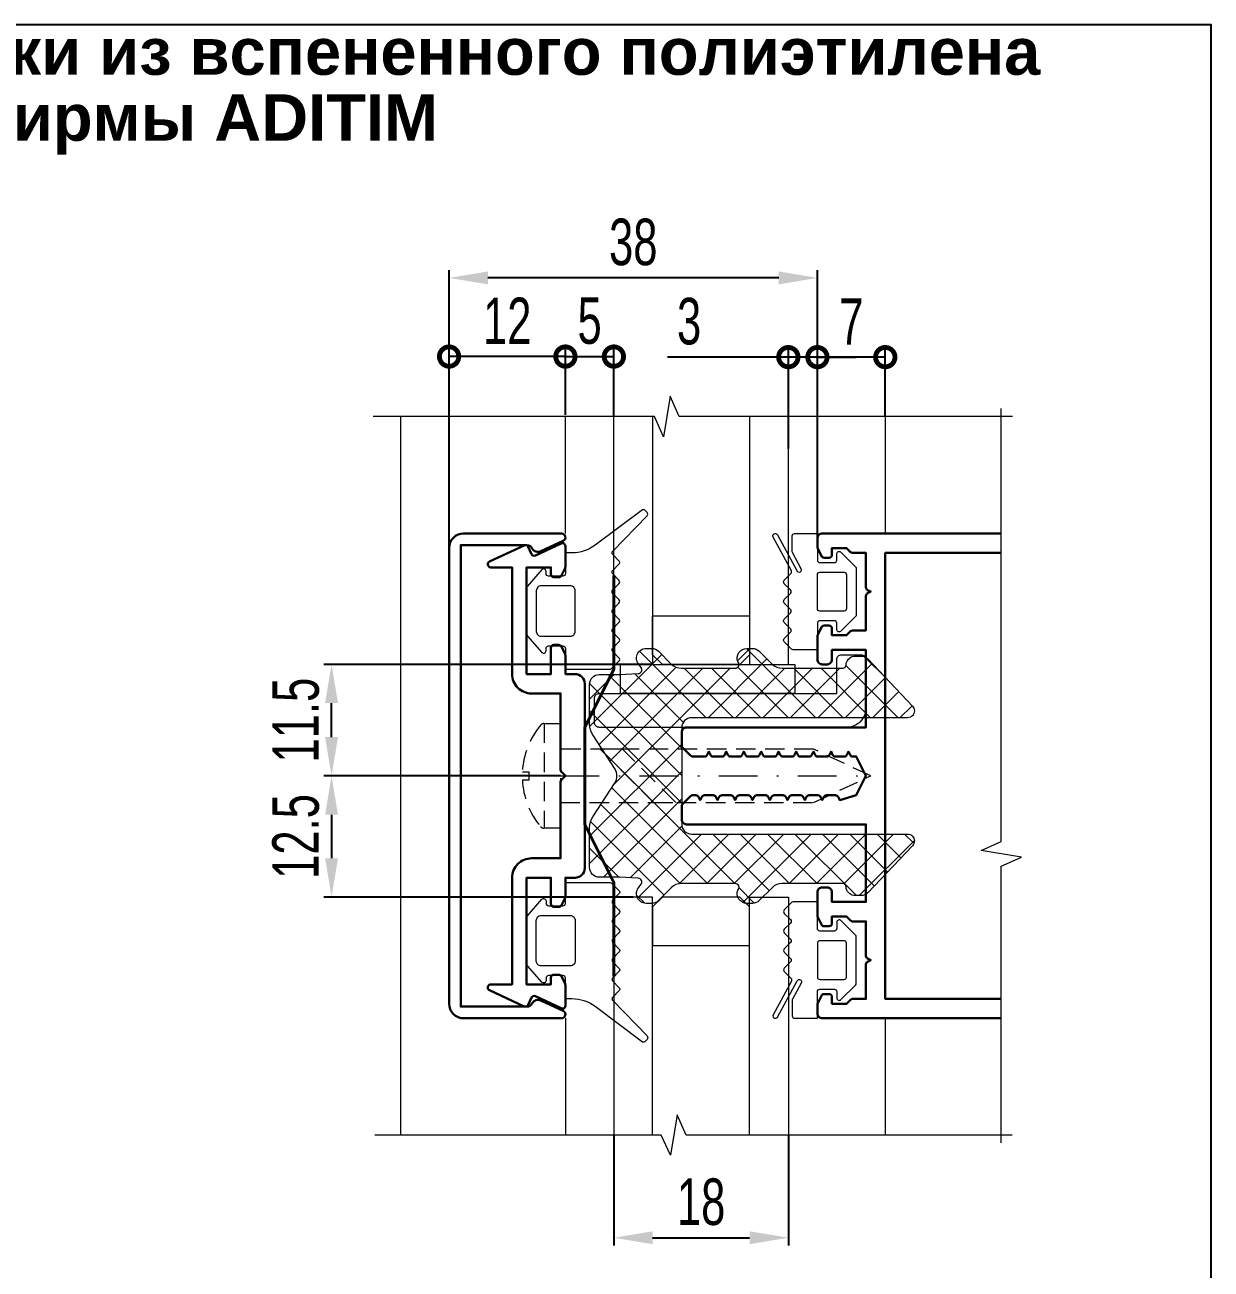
# Model space of a CAD drawing. Extents: x -37 to 8820, y -336 to 478.
# Drawn here: x 4103.5 to 4180, y 206.8 to 287 of the extents above; entities that cross this region are included whole.
import ezdxf

# ---------------------------------------------------------------- set-up
doc = ezdxf.new("R2010")
doc.units = 0
doc.header["$LTSCALE"] = 5
doc.linetypes.add('DASHDOT', pattern=[1, 0.5, -0.25, 0, -0.25])
doc.linetypes.add('HIDDEN', pattern=[0.375, 0.25, -0.125])
doc.layers.get('0').update_dxf_attribs({"linetype": 'CONTINUOUS', "lineweight": 30})
doc.layers.get('DEFPOINTS').update_dxf_attribs({"linetype": 'CONTINUOUS'})
for name, color, linetype, lineweight in [('1', 6, 'DASHDOT', 13), ('2', 3, 'HIDDEN', 13), ('Dimentions', 5, 'CONTINUOUS', 15), ('Glass', 5, 'CONTINUOUS', 20), ('Ал подклад', 7, 'CONTINUOUS', 20), ('Герлен', 7, 'CONTINUOUS', 60), ('Зигзаг', 1, 'CONTINUOUS', 15), ('Конструкции', 252, 'CONTINUOUS', 20), ('Подкладки', 1, 'CONTINUOUS', 20), ('Текстовый', 7, 'CONTINUOUS', 9), ('Уплотнители', 1, 'CONTINUOUS', 20), ('Штриховка', 1, 'CONTINUOUS', 5)]:
    doc.layers.add(name, color=color, linetype=linetype, lineweight=lineweight)
doc.layers.add('Скрытые', color=14, linetype='CONTINUOUS', plot=False)
doc.styles.add('3', font='RUSS.SHX', dxfattribs={"width": 0.7, "height": 3})
doc.styles.add('Каталожный', font='arial.ttf', dxfattribs={"height": 2.5})
doc.dimstyles.new('MX1_6', dxfattribs={"dimtxt": 3, "dimasz": 2.5, "dimexe": 0.5, "dimexo": 0, "dimgap": 0.8, "dimtad": 1, "dimlfac": 1.6, "dimdsep": 46, "dimtxsty": '3', "dimcen": 0, "dimclrd": 256, "dimclre": 256, "dimclrt": 256, "dimaunit": 1, "dimadec": 0, "dimazin": 0, "dimtfac": 1, "dimtmove": 0, "dimatfit": 1, "dimfxl": 1, "dimtvp": 1, "dimtolj": 1, "dimtzin": 0, "dimarcsym": 0})

# ---------------------------------------------------------------- blocks, each defined once
blk = doc.blocks.new('_DotSmall')
at = {"color": 0, "linetype": 'ByBlock', "const_width": 0.5}
blk.add_lwpolyline([(-0.0625, 0, 1), (0.0625, 0, 1)], format="xyb", close=True, dxfattribs=at)
blk = doc.blocks.new('*D325')
at = {"layer": 'DEFPOINTS', "color": 0, "linetype": 'Continuous', "transparency": 16777216}
for p in [(4130.867, 265.621), (4138.367, 261.863), (4130.867, 250.697)]:
    blk.add_point(p, dxfattribs=at)
at = {"layer": 'Dimentions', "linetype": 'Continuous', "lineweight": -2, "transparency": 16777216}
for p, q in [((4130.867, 250.697), (4130.867, 266.121)), ((4138.367, 265.621), (4130.867, 265.621)), ((4138.367, 261.863), (4138.367, 266.121))]:
    blk.add_line(p, q, dxfattribs=at)
at = {"layer": 'Dimentions', "linetype": 'Continuous', "lineweight": -2, "transparency": 16777216, "xscale": 2.5, "yscale": 2.5, "zscale": 2.5, "rotation": 180}
blk.add_blockref('_DotSmall', (4130.867, 265.621), dxfattribs=at)
at = {"layer": 'Dimentions', "linetype": 'Continuous', "lineweight": -2, "transparency": 16777216, "xscale": 2.5, "yscale": 2.5, "zscale": 2.5}
blk.add_blockref('_DotSmall', (4138.367, 265.621), dxfattribs=at)
at = {"layer": 'Dimentions', "linetype": 'Continuous', "transparency": 16777216, "insert": (4134.617, 267.921), "char_height": 3, "attachment_point": 5, "style": '3'}
blk.add_mtext('\\A1;12', dxfattribs=at)
blk = doc.blocks.new('*D326')
at = {"layer": 'DEFPOINTS', "color": 0, "linetype": 'Continuous', "transparency": 16777216}
for p in [(4154.617, 265.584), (4152.742, 259.698), (4154.617, 253.905)]:
    blk.add_point(p, dxfattribs=at)
at = {"layer": 'Dimentions', "linetype": 'Continuous', "lineweight": -2, "transparency": 16777216}
for p, q in [((4152.742, 265.584), (4144.942, 265.584)), ((4152.742, 259.698), (4152.742, 266.084)), ((4154.617, 265.584), (4152.742, 265.584)), ((4154.617, 253.905), (4154.617, 266.084)), ((4154.617, 265.584), (4157.117, 265.584))]:
    blk.add_line(p, q, dxfattribs=at)
at = {"layer": 'Dimentions', "linetype": 'Continuous', "lineweight": -2, "transparency": 16777216, "xscale": 2.5, "yscale": 2.5, "zscale": 2.5}
blk.add_blockref('_DotSmall', (4152.742, 265.584), dxfattribs=at)
at = {"layer": 'Dimentions', "linetype": 'Continuous', "lineweight": -2, "transparency": 16777216, "xscale": 2.5, "yscale": 2.5, "zscale": 2.5, "rotation": 180}
blk.add_blockref('_DotSmall', (4154.617, 265.584), dxfattribs=at)
at = {"layer": 'Dimentions', "linetype": 'Continuous', "transparency": 16777216, "insert": (4146.342, 267.884), "char_height": 3, "attachment_point": 5, "style": '3'}
blk.add_mtext('\\A1;3', dxfattribs=at)
blk = doc.blocks.new('*D401')
at = {"layer": 'DEFPOINTS', "color": 0, "linetype": 'Continuous', "transparency": 16777216}
for p in [(4130.867, 270.69), (4130.867, 263.366), (4154.617, 253.905)]:
    blk.add_point(p, dxfattribs=at)
at = {"layer": 'Dimentions', "linetype": 'Continuous', "lineweight": -2, "transparency": 16777216}
for p, q in [((4130.867, 263.366), (4130.867, 271.19)), ((4154.617, 253.905), (4154.617, 271.19)), ((4152.117, 270.69), (4133.367, 270.69))]:
    blk.add_line(p, q, dxfattribs=at)
at = {"layer": 'Dimentions', "linetype": 'Continuous', "transparency": 16777216}
for points in [[(4133.367, 271.107), (4133.367, 270.274), (4130.867, 270.69)], [(4152.117, 271.107), (4152.117, 270.274), (4154.617, 270.69)]]:
    blk.add_solid(points, dxfattribs=at)
at = {"layer": 'Dimentions', "linetype": 'Continuous', "transparency": 16777216, "insert": (4142.742, 272.99), "char_height": 3, "attachment_point": 5, "style": '3'}
blk.add_mtext('\\A1;38', dxfattribs=at)
blk = doc.blocks.new('*D402')
at = {"layer": 'DEFPOINTS', "color": 0, "linetype": 'Continuous', "transparency": 16777216}
for p in [(4141.492, 215.437), (4152.742, 215.437), (4152.742, 208.823)]:
    blk.add_point(p, dxfattribs=at)
at = {"layer": 'Dimentions', "linetype": 'Continuous', "lineweight": -2, "transparency": 16777216}
for p, q in [((4141.492, 215.437), (4141.492, 208.323)), ((4152.742, 215.437), (4152.742, 208.323)), ((4143.992, 208.823), (4150.242, 208.823))]:
    blk.add_line(p, q, dxfattribs=at)
at = {"layer": 'Dimentions', "linetype": 'Continuous', "transparency": 16777216}
for points in [[(4143.992, 209.24), (4143.992, 208.406), (4141.492, 208.823)], [(4150.242, 209.24), (4150.242, 208.406), (4152.742, 208.823)]]:
    blk.add_solid(points, dxfattribs=at)
at = {"layer": 'Dimentions', "linetype": 'Continuous', "transparency": 16777216, "insert": (4147.117, 211.123), "char_height": 3, "attachment_point": 5, "style": '3'}
blk.add_mtext('\\A1;18', dxfattribs=at)
blk = doc.blocks.new('*D403')
at = {"layer": 'DEFPOINTS', "color": 0, "linetype": 'Continuous', "transparency": 16777216}
for p in [(4141.492, 265.621), (4138.367, 261.863), (4141.492, 261.747)]:
    blk.add_point(p, dxfattribs=at)
at = {"layer": 'Dimentions', "linetype": 'Continuous', "lineweight": -2, "transparency": 16777216}
for p, q in [((4138.367, 261.863), (4138.367, 266.121)), ((4138.367, 265.621), (4141.492, 265.621)), ((4141.492, 261.747), (4141.492, 266.121))]:
    blk.add_line(p, q, dxfattribs=at)
at = {"layer": 'Dimentions', "linetype": 'Continuous', "lineweight": -2, "transparency": 16777216, "xscale": 2.5, "yscale": 2.5, "zscale": 2.5, "rotation": 180}
blk.add_blockref('_DotSmall', (4138.367, 265.621), dxfattribs=at)
at = {"layer": 'Dimentions', "linetype": 'Continuous', "lineweight": -2, "transparency": 16777216, "xscale": 2.5, "yscale": 2.5, "zscale": 2.5}
blk.add_blockref('_DotSmall', (4141.492, 265.621), dxfattribs=at)
at = {"layer": 'Dimentions', "linetype": 'Continuous', "transparency": 16777216, "insert": (4139.929, 267.921), "char_height": 3, "attachment_point": 5, "style": '3'}
blk.add_mtext('\\A1;5', dxfattribs=at)
blk = doc.blocks.new('*D405')
at = {"layer": 'DEFPOINTS', "color": 0, "transparency": 16777216}
for p in [(4123.289, 245.78), (4143.992, 245.78), (4138.054, 238.592)]:
    blk.add_point(p, dxfattribs=at)
at = {"layer": 'Dimentions', "lineweight": -2, "transparency": 16777216}
for p, q in [((4143.992, 245.78), (4122.789, 245.78)), ((4123.289, 241.092), (4123.289, 243.28)), ((4138.054, 238.592), (4122.789, 238.592))]:
    blk.add_line(p, q, dxfattribs=at)
at = {"layer": 'Dimentions', "transparency": 16777216}
for points in [[(4122.872, 243.28), (4123.706, 243.28), (4123.289, 245.78)], [(4122.872, 241.092), (4123.706, 241.092), (4123.289, 238.592)]]:
    blk.add_solid(points, dxfattribs=at)
at = {"layer": 'Dimentions', "transparency": 16777216, "insert": (4120.989, 242.186), "char_height": 3, "attachment_point": 5, "rotation": 90, "style": '3'}
blk.add_mtext('\\A1;11.5', dxfattribs=at)
blk = doc.blocks.new('*D406')
at = {"layer": 'DEFPOINTS', "color": 0, "transparency": 16777216}
for p in [(4130.025, 238.592), (4123.289, 230.78), (4142.742, 230.78)]:
    blk.add_point(p, dxfattribs=at)
at = {"layer": 'Dimentions', "lineweight": -2, "transparency": 16777216}
for p, q in [((4130.025, 238.592), (4122.789, 238.592)), ((4123.289, 236.092), (4123.289, 233.28)), ((4142.742, 230.78), (4122.789, 230.78))]:
    blk.add_line(p, q, dxfattribs=at)
at = {"layer": 'Dimentions', "transparency": 16777216}
for points in [[(4122.872, 236.092), (4123.706, 236.092), (4123.289, 238.592)], [(4122.872, 233.28), (4123.706, 233.28), (4123.289, 230.78)]]:
    blk.add_solid(points, dxfattribs=at)
at = {"layer": 'Dimentions', "transparency": 16777216, "insert": (4120.989, 234.686), "char_height": 3, "attachment_point": 5, "rotation": 90, "style": '3'}
blk.add_mtext('\\A1;12.5', dxfattribs=at)
blk = doc.blocks.new('*D297')
at = {"layer": 'DEFPOINTS', "color": 0, "linetype": 'Continuous', "transparency": 16777216}
for p in [(4154.617, 265.584), (4154.617, 261.893), (4158.992, 261.747)]:
    blk.add_point(p, dxfattribs=at)
at = {"layer": 'Dimentions', "linetype": 'Continuous', "lineweight": -2, "transparency": 16777216}
for p, q in [((4154.617, 261.893), (4154.617, 266.084)), ((4158.992, 265.584), (4154.617, 265.584)), ((4158.992, 261.747), (4158.992, 266.084))]:
    blk.add_line(p, q, dxfattribs=at)
at = {"layer": 'Dimentions', "linetype": 'Continuous', "lineweight": -2, "transparency": 16777216, "xscale": 2.5, "yscale": 2.5, "zscale": 2.5, "rotation": 180}
blk.add_blockref('_DotSmall', (4154.617, 265.584), dxfattribs=at)
at = {"layer": 'Dimentions', "linetype": 'Continuous', "lineweight": -2, "transparency": 16777216, "xscale": 2.5, "yscale": 2.5, "zscale": 2.5}
blk.add_blockref('_DotSmall', (4158.992, 265.584), dxfattribs=at)
at = {"layer": 'Dimentions', "linetype": 'Continuous', "transparency": 16777216, "insert": (4156.804, 267.884), "char_height": 3, "attachment_point": 5, "style": '3'}
blk.add_mtext('\\A1;7', dxfattribs=at)

msp = doc.modelspace()

# ---------------------------------------------------------------- hatches: boundary and pattern name
at = {"layer": 'Штриховка', "lineweight": 5}
h = msp.add_hatch(dxfattribs=at)
h.set_pattern_fill('NET', color=256, scale=10, angle=-45, style=0)
h.set_pattern_definition([(315, (6503.9339, 4534.4152), (0.88388348, 0.88388348), []), (45, (6503.9339, 4534.4152), (-0.88388348, 0.88388348), [])])
edge = h.paths.add_edge_path()
edge.add_arc((4160.4292, 234.3982), 0.4375, -45, 0, ccw=False)
edge.add_line((4160.7385, 234.0889), (4157.8622, 231.0563))
edge.add_arc((4157.4203, 231.4983), 0.625, 270, 315, ccw=False)
edge.add_line((4157.4203, 230.8733), (4157.0667, 230.8733))
edge.add_arc((4157.0637, 231.4893), 0.6161, 194.690939, 270.28096, ccw=False)
edge.add_arc((4156.2282, 231.4045), 0.25, 343.39845, 450)
edge.add_line((4156.2282, 231.6545), (4152.3524, 231.6545))
edge.add_arc((4152.3524, 230.717), 0.9375, 90, 135)
edge.add_line((4151.6895, 231.3799), (4150.8659, 230.5563))
edge.add_arc((4150.424, 230.9983), 0.625, 270, 315, ccw=False)
edge.add_line((4150.424, 230.3733), (4150.0704, 230.3733))
edge.add_arc((4150.0704, 230.9983), 0.625, 158.459594, 270, ccw=False)
edge.add_arc((4149.3123, 231.4045), 0.25, 315, 450)
edge.add_line((4149.3123, 231.6545), (4145.8561, 231.6545))
edge.add_arc((4145.8561, 230.717), 0.9375, 90, 135)
edge.add_line((4145.1932, 231.3799), (4144.3696, 230.5563))
edge.add_arc((4143.9276, 230.9983), 0.625, 270, 315, ccw=False)
edge.add_line((4143.9276, 230.3733), (4143.5741, 230.3733))
edge.add_arc((4143.5741, 230.9983), 0.625, 135, 270, ccw=False)
edge.add_line((4143.1322, 231.4402), (4143.2482, 231.6042))
edge.add_arc((4143.0441, 231.7486), 0.25, 324.716356, 447.011206)
edge.add_line((4143.0571, 231.9983), (4141.8599, 232.0608))
edge.add_line((4141.8599, 232.0608), (4140.5542, 232.0608))
edge.add_arc((4140.5542, 232.6858), 0.625, 180, 270, ccw=False)
edge.add_line((4139.9292, 232.6858), (4139.9292, 232.842))
edge.add_line((4139.9292, 232.842), (4139.9292, 235.2656))
edge.add_arc((4141.1792, 235.2656), 1.25, 146.745633, 180, ccw=False)
edge.add_line((4140.1339, 235.9511), (4141.5794, 238.1556))
edge.add_arc((4140.7238, 238.592), 0.9605, 332.973316, 387.026684)
edge.add_line((4141.5794, 239.0285), (4140.1339, 241.233))
edge.add_arc((4141.1792, 241.9184), 1.25, 180, 213.254367, ccw=False)
edge.add_line((4139.9292, 241.9184), (4139.9292, 244.342))
edge.add_line((4139.9292, 244.342), (4139.9292, 244.4983))
edge.add_arc((4140.5542, 244.4983), 0.625, 90, 180, ccw=False)
edge.add_line((4140.5542, 245.1233), (4141.8599, 245.1233))
edge.add_line((4141.8599, 245.1233), (4143.0571, 245.1858))
edge.add_arc((4143.0441, 245.4354), 0.25, 272.988794, 395.283644)
edge.add_line((4143.2482, 245.5799), (4143.1322, 245.7438))
edge.add_arc((4143.5741, 246.1858), 0.625, 90, 225, ccw=False)
edge.add_line((4143.5741, 246.8108), (4143.9276, 246.8108))
edge.add_arc((4143.9276, 246.1858), 0.625, 45, 90, ccw=False)
edge.add_line((4144.3696, 246.6277), (4145.1932, 245.8041))
edge.add_arc((4145.8561, 246.467), 0.9375, 225, 270)
edge.add_line((4145.8561, 245.5295), (4149.3123, 245.5295))
edge.add_arc((4149.3123, 245.7795), 0.25, 270, 405)
edge.add_arc((4150.0704, 246.1858), 0.625, 90, 201.540406, ccw=False)
edge.add_line((4150.0704, 246.8108), (4150.424, 246.8108))
edge.add_arc((4150.424, 246.1858), 0.625, 45, 90, ccw=False)
edge.add_line((4150.8659, 246.6277), (4151.6895, 245.8041))
edge.add_arc((4152.3524, 246.467), 0.9375, 225, 270)
edge.add_line((4152.3524, 245.5295), (4156.2282, 245.5295))
edge.add_arc((4156.2282, 245.7795), 0.25, 270, 376.60155)
edge.add_arc((4157.0637, 245.6947), 0.6161, 89.71904, 165.309061, ccw=False)
edge.add_line((4157.0667, 246.3108), (4157.4203, 246.3108))
edge.add_arc((4157.4203, 245.6858), 0.625, 45, 90, ccw=False)
edge.add_line((4157.8622, 246.1277), (4160.7385, 243.0952))
edge.add_arc((4160.4292, 242.7858), 0.4375, 0, 45, ccw=False)
edge.add_line((4160.8667, 242.7858), (4160.8667, 242.7795))
edge.add_arc((4160.4292, 242.7795), 0.4375, -90, 0, ccw=False)
edge.add_line((4160.4292, 242.342), (4146.4917, 242.342))
edge.add_arc((4146.4917, 241.717), 0.625, 90, 180)
edge.add_line((4145.8667, 241.717), (4145.8667, 238.592))
edge.add_line((4145.8667, 238.592), (4145.8667, 235.467))
edge.add_arc((4146.4917, 235.467), 0.625, 180, 270)
edge.add_line((4146.4917, 234.842), (4160.4292, 234.842))
edge.add_arc((4160.4292, 234.4045), 0.4375, 0, 90, ccw=False)

# ---------------------------------------------------------------- linework, layer by layer
for points in [[(4130.8667, 223.9045), (4130.8667, 253.2795, -0.4142136), (4131.8042, 254.217), (4138.1167, 254.217, -0.8025849), (4138.2223, 253.7405), (4136.7857, 253.0705, -0.4015594), (4136.2126, 253.2651, 0.2797393), (4135.88, 253.467), (4131.6167, 253.467), (4131.6167, 223.717), (4135.88, 223.717, 0.2797393), (4136.2126, 223.919, -0.4015594), (4136.7857, 224.1135), (4138.2223, 223.4436, -0.8025849), (4138.1167, 222.967), (4131.8042, 222.967, -0.4142136)], [(4135.7127, 253.4495, -0.4142136), (4135.9619, 253.3588), (4136.1819, 252.887, 0.4142136), (4136.4311, 252.7963), (4138.0999, 253.5745, -0.5486188), (4138.3667, 253.4045), (4138.3667, 252.0738, -0.1164338), (4138.3469, 251.9899), (4138.106, 251.5082, -0.284079), (4137.9383, 251.4045), (4137.6167, 251.4045, -0.4142136), (4137.4292, 251.592), (4137.4292, 252.0295), (4135.8667, 252.0295), (4135.8667, 245.1545), (4137.4292, 245.1545), (4137.4292, 246.842, -0.4142136), (4137.6167, 247.0295), (4137.9383, 247.0295, -0.284079), (4138.106, 246.9259), (4138.3469, 246.4441, -0.1164338), (4138.3667, 246.3603), (4138.3667, 245.1545), (4138.9917, 245.1545, -0.4142136), (4139.6167, 244.5295), (4139.6167, 232.6545, -0.4142136), (4138.9917, 232.0295), (4138.3667, 232.0295), (4138.3667, 230.8238, -0.1164338), (4138.3469, 230.7399), (4138.106, 230.2582, -0.284079), (4137.9383, 230.1545), (4137.6167, 230.1545, -0.4142136), (4137.4292, 230.342), (4137.4292, 232.0295), (4135.8667, 232.0295), (4135.8667, 225.1545), (4137.4292, 225.1545), (4137.4292, 225.592, -0.4142136), (4137.6167, 225.7795), (4137.9383, 225.7795, -0.284079), (4138.106, 225.6759), (4138.3469, 225.1941, -0.1164338), (4138.3667, 225.1103), (4138.3667, 223.7795, -0.5486188), (4138.0999, 223.6096), (4136.4311, 224.3878, 0.4142136), (4136.1819, 224.2971), (4135.9619, 223.8253, -0.4142136), (4135.7127, 223.7346), (4133.4749, 224.7781, -0.2914734), (4133.3667, 224.948), (4133.3667, 224.967, -0.4142136), (4133.5542, 225.1545), (4134.9292, 225.1545), (4134.9292, 232.0295, -0.4142136), (4136.1792, 233.2795), (4138.0542, 233.2795), (4138.0542, 238.2019, -0.1989124), (4138.1091, 238.3344), (4138.3667, 238.592), (4138.1091, 238.8496, -0.1989124), (4138.0542, 238.9822), (4138.0542, 243.9045), (4136.1792, 243.9045, -0.4142136), (4134.9292, 245.1545), (4134.9292, 252.0295), (4133.5542, 252.0295, -0.4142136), (4133.3667, 252.217), (4133.3667, 252.236, -0.2914734), (4133.4749, 252.406)]]:
    msp.add_lwpolyline(points, format="xyb", close=True)
msp.add_lwpolyline([(4166.4653, 222.967), (4154.9292, 222.967, -0.4142136), (4154.6167, 223.2795), (4154.6167, 223.8603, -0.1164338), (4154.6365, 223.9441), (4154.8773, 224.4259, -0.284079), (4155.0451, 224.5295), (4155.3667, 224.5295, -0.4142136), (4155.5542, 224.342), (4155.5542, 223.9045), (4156.4917, 223.9045), (4156.7493, 224.1621, -0.1989124), (4156.8818, 224.217), (4157.7417, 224.217), (4157.7417, 226.4449, -0.284079), (4157.8453, 226.6126), (4158.0542, 226.717), (4157.8453, 226.8215, -0.284079), (4157.7417, 226.9892), (4157.7417, 229.217), (4156.8818, 229.217, -0.1989124), (4156.7493, 229.2719), (4156.4917, 229.5295), (4155.5542, 229.5295), (4155.5542, 229.092, -0.4142136), (4155.3667, 228.9045), (4155.0451, 228.9045, -0.284079), (4154.8773, 229.0082), (4154.6365, 229.4899, -0.1164338), (4154.6167, 229.5738), (4154.6167, 231.092, -0.4142136), (4154.9292, 231.4045), (4155.2417, 231.4045, -0.4142136), (4155.5542, 231.092), (4155.5542, 230.467), (4157.7417, 230.467), (4157.7417, 235.467), (4146.1792, 235.467, -0.4142136), (4145.8667, 235.7795), (4145.8667, 236.6394, -0.1989124), (4145.9216, 236.7719), (4146.4368, 237.2871, -0.1989124), (4146.5693, 237.342), (4146.782, 237.342, -0.284079), (4146.9497, 237.2384), (4147.0542, 237.0295), (4147.1586, 237.2384, -0.284079), (4147.3263, 237.342), (4147.907, 237.342, -0.284079), (4148.0747, 237.2384), (4148.1792, 237.0295), (4148.2836, 237.2384, -0.284079), (4148.4513, 237.342), (4149.032, 237.342, -0.284079), (4149.1997, 237.2384), (4149.3042, 237.0295), (4149.4086, 237.2384, -0.284079), (4149.5763, 237.342), (4150.157, 237.342, -0.284079), (4150.3247, 237.2384), (4150.4292, 237.0295), (4150.5336, 237.2384, -0.284079), (4150.7013, 237.342), (4151.282, 237.342, -0.284079), (4151.4497, 237.2384), (4151.5542, 237.0295), (4151.6586, 237.2384, -0.284079), (4151.8263, 237.342), (4152.407, 237.342, -0.284079), (4152.5747, 237.2384), (4152.6792, 237.0295), (4152.7836, 237.2384, -0.284079), (4152.9513, 237.342), (4153.532, 237.342, -0.284079), (4153.6997, 237.2384), (4153.8042, 237.0295), (4153.9086, 237.2384, -0.284079), (4154.0763, 237.342), (4154.657, 237.342, -0.284079), (4154.8247, 237.2384), (4154.9292, 237.0295), (4155.0336, 237.2384, -0.284079), (4155.2013, 237.342), (4155.782, 237.342, -0.284079), (4155.9497, 237.2384), (4156.0542, 237.0295), (4157.1167, 237.342), (4157.7417, 238.592), (4157.1167, 239.842), (4156.8888, 239.842, -0.284079), (4156.7211, 239.9457), (4156.6167, 240.1545), (4156.5122, 239.9457, -0.284079), (4156.3445, 239.842), (4155.7638, 239.842, -0.284079), (4155.5961, 239.9457), (4155.4917, 240.1545), (4155.3872, 239.9457, -0.284079), (4155.2195, 239.842), (4154.6388, 239.842, -0.284079), (4154.4711, 239.9457), (4154.3667, 240.1545), (4154.2622, 239.9457, -0.284079), (4154.0945, 239.842), (4153.5138, 239.842, -0.284079), (4153.3461, 239.9457), (4153.2417, 240.1545), (4153.1372, 239.9457, -0.284079), (4152.9695, 239.842), (4152.3888, 239.842, -0.284079), (4152.2211, 239.9457), (4152.1167, 240.1545), (4152.0122, 239.9457, -0.284079), (4151.8445, 239.842), (4151.2638, 239.842, -0.284079), (4151.0961, 239.9457), (4150.9917, 240.1545), (4150.8872, 239.9457, -0.284079), (4150.7195, 239.842), (4150.1388, 239.842, -0.284079), (4149.9711, 239.9457), (4149.8667, 240.1545), (4149.7622, 239.9457, -0.284079), (4149.5945, 239.842), (4149.0138, 239.842, -0.284079), (4148.8461, 239.9457), (4148.7417, 240.1545), (4148.6372, 239.9457, -0.284079), (4148.4695, 239.842), (4147.8888, 239.842, -0.284079), (4147.7211, 239.9457), (4147.6167, 240.1545), (4147.5122, 239.9457, -0.284079), (4147.3445, 239.842), (4146.5693, 239.842, -0.1989124), (4146.4368, 239.8969), (4145.9216, 240.4121, -0.1989124), (4145.8667, 240.5447), (4145.8667, 241.4045, -0.4142136), (4146.1792, 241.717), (4157.7417, 241.717), (4157.7417, 246.717), (4155.5542, 246.717), (4155.5542, 246.092, -0.4142136), (4155.2417, 245.7795), (4154.9292, 245.7795, -0.4142136), (4154.6167, 246.092), (4154.6167, 247.6103, -0.1164338), (4154.6365, 247.6941), (4154.8773, 248.1759, -0.284079), (4155.0451, 248.2795), (4155.3667, 248.2795, -0.4142136), (4155.5542, 248.092), (4155.5542, 247.6545), (4156.4917, 247.6545), (4156.7493, 247.9121, -0.1989124), (4156.8818, 247.967), (4157.7417, 247.967), (4157.7417, 250.1949, -0.284079), (4157.8453, 250.3626), (4158.0542, 250.467), (4157.8453, 250.5715, -0.284079), (4157.7417, 250.7392), (4157.7417, 252.967), (4156.8818, 252.967, -0.1989124), (4156.7493, 253.0219), (4156.4917, 253.2795), (4155.5542, 253.2795), (4155.5542, 252.842, -0.4142136), (4155.3667, 252.6545), (4155.0451, 252.6545, -0.284079), (4154.8773, 252.7582), (4154.6365, 253.2399, -0.1164338), (4154.6167, 253.3238), (4154.6167, 253.9045, -0.4142136), (4154.9292, 254.217), (4166.4653, 254.217)], format="xyb")
msp.add_lwpolyline([(4166.4653, 224.217), (4158.9917, 224.217), (4158.9917, 252.967), (4166.4653, 252.967)])
at = {"layer": '1'}
msp.add_line((4138.0542, 238.592), (4158.0542, 238.592), dxfattribs=at)
at = {"layer": '2'}
msp.add_line((4136.9981, 241.967), (4136.9981, 235.217), dxfattribs=at)
msp.add_lwpolyline([(4135.5913, 238.8377, -0.1618489), (4136.7571, 241.8534, -0.2238875), (4136.9981, 241.967), (4138.0542, 241.967), (4138.0542, 235.217), (4136.9981, 235.217, -0.2238875), (4136.7571, 235.3307, -0.1618489), (4135.5913, 238.3464), (4136.029, 238.3464), (4136.029, 238.8377)], format="xyb", close=True, dxfattribs=at)
for points in [[(4138.0542, 236.8733), (4154.3683, 236.8733), (4158.0542, 238.592), (4154.3683, 240.3108), (4138.0542, 240.3108)], [(4140.6164, 240.3108), (4144.0539, 236.8733), (4145.4861, 236.8733), (4142.0486, 240.3108)]]:
    msp.add_lwpolyline(points, close=True, dxfattribs=at)
at = {"layer": 'Glass'}
for points in [[(4143.9917, 261.7473), (4143.9917, 245.7795), (4141.4917, 245.7795), (4141.4917, 261.7473)], [(4150.2417, 261.7473), (4150.2417, 245.7795), (4152.7417, 245.7795), (4152.7417, 261.7473)], [(4143.9917, 215.4368), (4143.9917, 230.7795), (4141.4917, 230.7795), (4141.4917, 215.4368)], [(4150.2417, 215.4368), (4150.2417, 230.7795), (4152.7417, 230.7795), (4152.7417, 215.4368)]]:
    msp.add_lwpolyline(points, dxfattribs=at)
for points in [[(4149.6167, 245.7795), (4144.6167, 245.7795), (4143.9917, 246.4045), (4143.9917, 248.9045), (4150.2417, 248.9045), (4150.2417, 246.4045)], [(4149.6167, 230.7795), (4144.6167, 230.7795), (4143.9917, 230.1545), (4143.9917, 227.6545), (4150.2417, 227.6545), (4150.2417, 230.1545)]]:
    msp.add_lwpolyline(points, close=True, dxfattribs=at)
at = {"layer": 'Ал подклад'}
msp.add_lwpolyline([(4155.8667, 243.9045), (4155.8667, 246.092, -0.4142136), (4156.1792, 246.4045), (4157.4292, 246.4045, -0.4142136), (4157.7417, 246.092), (4157.7417, 242.967, -0.4142136), (4156.4917, 241.717), (4140.5542, 241.717, -0.4142136), (4140.2417, 242.0295), (4140.2417, 243.592, -0.4142136), (4140.5542, 243.9045)], format="xyb", close=True, dxfattribs=at)
at = {"layer": 'Герлен', "ltscale": 2, "const_width": 0.1875}
msp.add_lwpolyline([(4141.4917, 251.5295), (4141.4917, 245.467), (4139.6167, 241.717), (4139.6167, 235.467), (4141.4917, 231.717), (4141.4917, 225.6545)], dxfattribs=at)
at = {"layer": 'Зигзаг'}
for points in [[(4167.201, 261.7473), (4145.7045, 261.7473), (4145.1237, 263.0652), (4144.6881, 260.4525), (4144.1056, 261.7473), (4125.9658, 261.7473)], [(4166.4653, 214.9457), (4166.4653, 232.7652), (4167.7832, 233.3461), (4165.1705, 233.7817), (4166.4653, 234.3642), (4166.4653, 262.2733)], [(4167.1819, 215.4368), (4146.1507, 215.4368), (4145.5698, 216.7547), (4145.1342, 214.142), (4144.5517, 215.4368), (4126.079, 215.4368)]]:
    msp.add_lwpolyline(points, dxfattribs=at)
at = {"layer": 'Конструкции'}
for p, q in [((4127.7417, 261.7473), (4127.7417, 215.4368)), ((4138.3667, 254.217), (4138.3667, 261.7473)), ((4158.9917, 261.7473), (4158.9917, 254.217)), ((4138.3667, 222.967), (4138.3667, 215.4368)), ((4158.9917, 222.967), (4158.9917, 215.4368))]:
    msp.add_line(p, q, dxfattribs=at)
at = {"layer": 'Подкладки'}
msp.add_lwpolyline([(4141.9186, 245.7795), (4153.1686, 245.7795), (4153.1686, 243.9045), (4141.9186, 243.9045)], close=True, dxfattribs=at)
at = {"layer": 'Скрытые', "linetype": 'Continuous'}
msp.add_lwpolyline([(4180, 10), (4180, 287), (4015, 287), (4015, 10)], close=True, dxfattribs=at)
at = {"layer": 'Уплотнители'}
for points in [[(4137.1167, 246.8108, -0.4142136), (4137.2729, 246.967), (4138.2104, 246.967, -0.4142136), (4138.3667, 246.8108), (4138.3667, 245.467), (4141.2546, 245.467, 0.1989124), (4141.343, 245.5036), (4141.8209, 245.9815, 0.4142136), (4141.8209, 246.2025), (4141.4169, 246.6065, -0.4142136), (4141.4169, 246.8275), (4141.8209, 247.2315, 0.4142136), (4141.8209, 247.4525), (4141.4169, 247.8565, -0.4142136), (4141.4169, 248.0775), (4141.8209, 248.4815, 0.4142136), (4141.8209, 248.7025), (4141.4169, 249.1065, -0.4142136), (4141.4169, 249.3275), (4141.8209, 249.7315, 0.4142136), (4141.8209, 249.9525), (4141.4169, 250.3565, -0.4142136), (4141.4169, 250.5775), (4141.8209, 250.9815, 0.4142136), (4141.8209, 251.2025), (4141.4169, 251.6065, -0.4142136), (4141.4169, 251.8275), (4141.8209, 252.2315, 0.4142136), (4141.8209, 252.4525), (4141.4169, 252.8565, -0.4142136), (4141.4169, 253.0775), (4143.6312, 255.3565, 0.4142136), (4143.6312, 255.5775), (4143.4999, 255.7088, 0.2925382), (4143.3354, 255.745), (4140.2822, 253.4642, -0.1617878), (4138.786, 252.967), (4138.3667, 252.967), (4138.3667, 251.6233, -0.4142136), (4138.2104, 251.467), (4137.2729, 251.467, -0.4142136), (4137.1167, 251.6233), (4137.1167, 251.7795, 0.6685867), (4136.8498, 251.8899), (4135.9123, 250.8253, 0.1986192), (4135.8667, 250.7149), (4135.8667, 247.7191, 0.1986192), (4135.9123, 247.6088), (4136.8498, 246.5442, 0.6685867), (4137.1167, 246.6545)], [(4153.5775, 251.9478), (4153.0106, 252.9928, -0.1249127), (4152.9917, 253.0673), (4152.9917, 254.0608, -0.4142136), (4153.1479, 254.217), (4154.6167, 254.217), (4154.6167, 252.4983, 0.4142136), (4154.7729, 252.342), (4155.7104, 252.342, 0.4142136), (4155.8667, 252.4983), (4155.8667, 252.9045, -0.6685867), (4156.1335, 253.0149), (4157.071, 252.0753, -0.1986192), (4157.1167, 251.9649), (4157.1167, 248.9691, -0.1986192), (4157.071, 248.8588), (4156.1335, 247.9192, -0.6685867), (4155.8667, 248.0295), (4155.8667, 248.4358, 0.4142136), (4155.7104, 248.592), (4154.7729, 248.592, 0.4142136), (4154.6167, 248.4358), (4154.6167, 246.717), (4153.0564, 246.717, -0.1989124), (4152.9459, 246.7628), (4152.4772, 247.2315, -0.4142136), (4152.4772, 247.4525), (4152.8812, 247.8565, 0.4142136), (4152.8812, 248.0775), (4152.4772, 248.4815, -0.4142136), (4152.4772, 248.7025), (4152.8812, 249.1065, 0.4142136), (4152.8812, 249.3275), (4152.4772, 249.7315, -0.4142136), (4152.4772, 249.9525), (4152.8812, 250.3565, 0.4142136), (4152.8812, 250.5775), (4152.4772, 250.9815, -0.4142136), (4152.4772, 251.2025), (4152.9092, 251.6346, 0.3320761), (4152.9361, 251.8195), (4151.7606, 253.9863, -1), (4152.0353, 254.1353), (4153.3029, 251.7988, 1)], [(4156.4917, 251.5608), (4156.4917, 249.3733, -0.4142136), (4156.3354, 249.217), (4154.7729, 249.217, -0.4142136), (4154.6167, 249.3733), (4154.6167, 251.5608, -0.4142136), (4154.7729, 251.717), (4156.3354, 251.717, -0.4142136)], [(4136.4917, 250.5295), (4136.4917, 247.9045, 0.4142136), (4136.8042, 247.592), (4138.6792, 247.592, 0.4142136), (4138.9917, 247.9045), (4138.9917, 250.5295, 0.4142136), (4138.6792, 250.842), (4136.8042, 250.842, 0.4142136)], [(4137.1167, 230.3733, 0.4142136), (4137.2729, 230.217), (4138.2104, 230.217, 0.4142136), (4138.3667, 230.3733), (4138.3667, 231.717), (4141.2546, 231.717, -0.1989124), (4141.343, 231.6804), (4141.8209, 231.2025, -0.4142136), (4141.8209, 230.9815), (4141.4169, 230.5775, 0.4142136), (4141.4169, 230.3565), (4141.8209, 229.9525, -0.4142136), (4141.8209, 229.7315), (4141.4169, 229.3275, 0.4142136), (4141.4169, 229.1065), (4141.8209, 228.7025, -0.4142136), (4141.8209, 228.4815), (4141.4169, 228.0775, 0.4142136), (4141.4169, 227.8565), (4141.8209, 227.4525, -0.4142136), (4141.8209, 227.2315), (4141.4169, 226.8275, 0.4142136), (4141.4169, 226.6065), (4141.8209, 226.2025, -0.4142136), (4141.8209, 225.9815), (4141.4169, 225.5775, 0.4142136), (4141.4169, 225.3565), (4141.8209, 224.9525, -0.4142136), (4141.8209, 224.7315), (4141.4169, 224.3275, 0.4142136), (4141.4169, 224.1065), (4143.6312, 221.8275, -0.4142136), (4143.6312, 221.6065), (4143.4999, 221.4752, -0.2925382), (4143.3354, 221.4391), (4140.2822, 223.7199, 0.1617878), (4138.786, 224.217), (4138.3667, 224.217), (4138.3667, 225.5608, 0.4142136), (4138.2104, 225.717), (4137.2729, 225.717, 0.4142136), (4137.1167, 225.5608), (4137.1167, 225.4045, -0.6685867), (4136.8498, 225.2942), (4135.9123, 226.3588, -0.1986192), (4135.8667, 226.4691), (4135.8667, 229.4649, -0.1986192), (4135.9123, 229.5753), (4136.8498, 230.6399, -0.6685867), (4137.1167, 230.5295)], [(4153.5775, 225.2363), (4153.0106, 224.1912, 0.1249127), (4152.9917, 224.1167), (4152.9917, 223.1233, 0.4142136), (4153.1479, 222.967), (4154.6167, 222.967), (4154.6167, 224.6858, -0.4142136), (4154.7729, 224.842), (4155.7104, 224.842, -0.4142136), (4155.8667, 224.6858), (4155.8667, 224.2795, 0.6685867), (4156.1335, 224.1692), (4157.071, 225.1088, 0.1986192), (4157.1167, 225.2191), (4157.1167, 228.2149, 0.1986192), (4157.071, 228.3253), (4156.1335, 229.2649, 0.6685867), (4155.8667, 229.1545), (4155.8667, 228.7483, -0.4142136), (4155.7104, 228.592), (4154.7729, 228.592, -0.4142136), (4154.6167, 228.7483), (4154.6167, 230.467), (4153.0564, 230.467, 0.1989124), (4152.9459, 230.4213), (4152.4772, 229.9525, 0.4142136), (4152.4772, 229.7315), (4152.8812, 229.3275, -0.4142136), (4152.8812, 229.1065), (4152.4772, 228.7025, 0.4142136), (4152.4772, 228.4815), (4152.8812, 228.0775, -0.4142136), (4152.8812, 227.8565), (4152.4772, 227.4525, 0.4142136), (4152.4772, 227.2315), (4152.8812, 226.8275, -0.4142136), (4152.8812, 226.6065), (4152.4772, 226.2025, 0.4142136), (4152.4772, 225.9815), (4152.9092, 225.5495, -0.3320761), (4152.9361, 225.3645), (4151.7606, 223.1978, 1), (4152.0353, 223.0488), (4153.3029, 225.3853, -1)], [(4136.4917, 226.6545), (4136.4917, 229.2795, -0.4142136), (4136.8042, 229.592), (4138.6792, 229.592, -0.4142136), (4138.9917, 229.2795), (4138.9917, 226.6545, -0.4142136), (4138.6792, 226.342), (4136.8042, 226.342, -0.4142136)], [(4156.4917, 225.6233), (4156.4917, 227.8108, 0.4142136), (4156.3354, 227.967), (4154.7729, 227.967, 0.4142136), (4154.6167, 227.8108), (4154.6167, 225.6233, 0.4142136), (4154.7729, 225.467), (4156.3354, 225.467, 0.4142136)]]:
    msp.add_lwpolyline(points, format="xyb", close=True, dxfattribs=at)
msp.add_lwpolyline([(4160.8667, 234.3982, -0.1989124), (4160.7385, 234.0889), (4157.8622, 231.0563, -0.1989124), (4157.4203, 230.8733), (4157.0667, 230.8733, -0.3423279), (4156.4678, 231.3331, 0.5018631), (4156.2282, 231.6545), (4152.3524, 231.6545, 0.1989124), (4151.6895, 231.3799), (4150.8659, 230.5563, -0.1989124), (4150.424, 230.3733), (4150.0704, 230.3733, -0.5291399), (4149.4891, 231.2278, 0.6681786), (4149.3123, 231.6545), (4145.8561, 231.6545, 0.1989124), (4145.1932, 231.3799), (4144.3696, 230.5563, -0.1989124), (4143.9276, 230.3733), (4143.5741, 230.3733, -0.6681786), (4143.1322, 231.4402), (4143.2482, 231.6042, 0.5907793), (4143.0571, 231.9983), (4141.8599, 232.0608), (4140.5542, 232.0608, -0.4142136), (4139.9292, 232.6858), (4139.9292, 232.842), (4139.9292, 235.2656, -0.1461265), (4140.1339, 235.9511), (4141.5794, 238.1556, 0.2403251), (4141.5794, 239.0285), (4140.1339, 241.233, -0.1461265), (4139.9292, 241.9184), (4139.9292, 244.342), (4139.9292, 244.4983, -0.4142136), (4140.5542, 245.1233), (4141.8599, 245.1233), (4143.0571, 245.1858, 0.5907793), (4143.2482, 245.5799), (4143.1322, 245.7438, -0.6681786), (4143.5741, 246.8108), (4143.9276, 246.8108, -0.1989124), (4144.3696, 246.6277), (4145.1932, 245.8041, 0.1989124), (4145.8561, 245.5295), (4149.3123, 245.5295, 0.6681786), (4149.4891, 245.9563, -0.5291399), (4150.0704, 246.8108), (4150.424, 246.8108, -0.1989124), (4150.8659, 246.6277), (4151.6895, 245.8041, 0.1989124), (4152.3524, 245.5295), (4156.2282, 245.5295, 0.5018631), (4156.4678, 245.851, -0.3423279), (4157.0667, 246.3108), (4157.4203, 246.3108, -0.1989124), (4157.8622, 246.1277), (4160.7385, 243.0952, -0.1989124), (4160.8667, 242.7858), (4160.8667, 242.7795, -0.4142136), (4160.4292, 242.342), (4146.4917, 242.342, 0.4142136), (4145.8667, 241.717), (4145.8667, 238.592), (4145.8667, 235.467, 0.4142136), (4146.4917, 234.842), (4160.4292, 234.842, -0.4142136), (4160.8667, 234.4045)], format="xyb", dxfattribs=at)

# ---------------------------------------------------------------- texts
at = {"layer": 'Текстовый', "linetype": 'Continuous', "insert": (4097.5, 282.7033), "char_height": 3, "width": 165, "attachment_point": 5, "line_spacing_factor": 0.85, "style": 'Каталожный'}
msp.add_mtext('{\\fArial|b1|i0|c204|p34;Сечения с применением термовставки из вспененного полиэтилена\\PAdifoam 530.120 фирмы ADITIM}', dxfattribs=at)

# ---------------------------------------------------------------- dimensions: what is measured, and where the dimension line sits
at = {"layer": 'Dimentions', "linetype": 'Continuous'}
for base, p1, p2, picture, middle in [((4130.8667, 270.6904), (4154.6167, 253.9045), (4130.8667, 263.366), '*D401', (4142.7417, 272.9904)), ((4152.7417, 208.823), (4141.4917, 215.4368), (4152.7417, 215.4368), '*D402', (4147.1167, 211.123))]:
    dim = msp.add_linear_dim(base=base, p1=p1, p2=p2, dimstyle='MX1_6', dxfattribs=at)
    dim.commit()
    dim.dimension.update_dxf_attribs({"geometry": picture, "text_midpoint": middle})
for base, p1, p2, picture, middle in [((4130.8667, 265.6213), (4138.3667, 261.8631), (4130.8667, 250.6972), '*D325', (4134.6167, 267.9213)), ((4141.4917, 265.6213), (4138.3667, 261.8631), (4141.4917, 261.7473), '*D403', (4139.9292, 267.9213)), ((4154.6167, 265.5835), (4158.9917, 261.7473), (4154.6167, 261.8925), '*D297', (4156.8042, 267.8835))]:
    dim = msp.add_linear_dim(base=base, p1=p1, p2=p2, dimstyle='MX1_6', override={"dimdec": 0, "dimblk1": 'DotSmall', "dimblk2": 'DotSmall', "dimsah": 1}, dxfattribs=at)
    dim.commit()
    dim.dimension.update_dxf_attribs({"geometry": picture, "text_midpoint": middle})
dim = msp.add_linear_dim(base=(4154.6167, 265.5835), p1=(4152.7417, 259.6977), p2=(4154.6167, 253.9045), dimstyle='MX1_6', override={"dimdec": 0, "dimblk1": 'DotSmall', "dimblk2": 'DotSmall', "dimsah": 1}, dxfattribs=at)
dim.commit()
dim.dimension.update_dxf_attribs({"geometry": '*D326', "text_midpoint": (4146.3417, 265.5835), "dimtype": 160})
at = {"layer": 'Dimentions'}
for base, p1, p2, picture, middle in [((4123.2891, 245.7795), (4138.0542, 238.592), (4143.9917, 245.7795), '*D405', (4120.9891, 242.1858)), ((4123.2891, 230.7795), (4130.0254, 238.592), (4142.7417, 230.7795), '*D406', (4120.9891, 234.6858))]:
    dim = msp.add_linear_dim(base=base, p1=p1, p2=p2, angle=90, dimstyle='MX1_6', dxfattribs=at)
    dim.commit()
    dim.dimension.update_dxf_attribs({"geometry": picture, "text_midpoint": middle})

doc.saveas('drawing.dxf')
